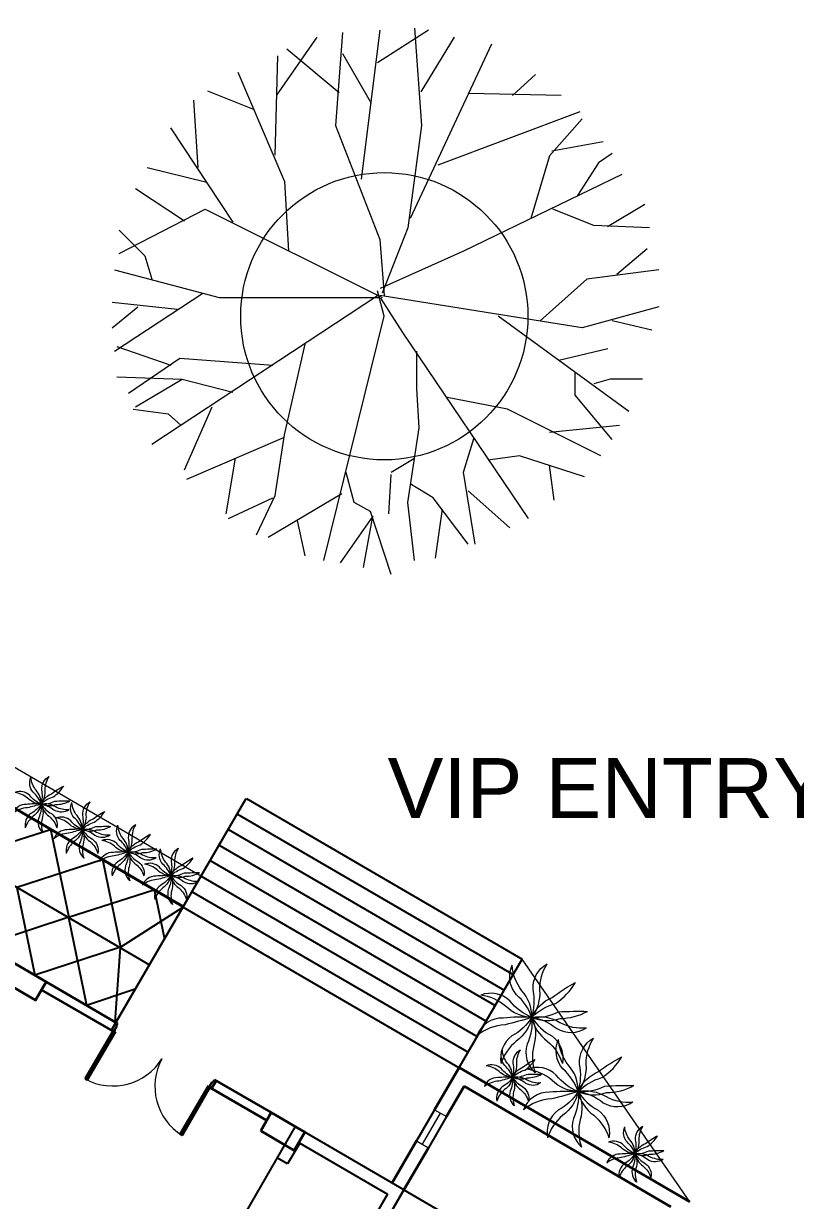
# Model space of a CAD drawing. Header units: millimetres. Extents: x 3079 to 579737, y 1565 to 1161826.
# Drawn here: x 188803 to 201703, y 1085392 to 1105057 of the extents above; entities that cross this region are included whole.
import ezdxf

# ---------------------------------------------------------------- set-up
doc = ezdxf.new("R2010")
doc.units = ezdxf.units.MM
for name, color, linetype, lineweight in [('1', 7, 'Continuous', 35), ('A_COL', 250, 'Continuous', 40), ('A_ELE1', 250, 'Continuous', 20), ('A_WIN-DOR', 250, 'Continuous', 30), ('IG-Area', 250, 'Continuous', 30), ('WINDOW', 252, 'Continuous', 15)]:
    doc.layers.add(name, color=color, linetype=linetype, lineweight=lineweight)
doc.layers.add('TREES', color=72, linetype='Continuous', lineweight=5, transparency=0.05)
doc.styles.get("Standard").update_dxf_attribs({"font": 'arial.ttf'})

msp = doc.modelspace()

# ---------------------------------------------------------------- linework, layer by layer
for p, q in [((191472, 1090292), (182142, 1095733)), ((191478, 1090302), (182148, 1095743)), ((183507, 1093646), (190910, 1089329)), ((183507, 1093646), (190910, 1089329)), ((190273, 1088236), (192525, 1092108)), ((190348, 1088366), (192525, 1092108)), ((192528, 1092107), (197137, 1089426)), ((192528, 1092107), (197137, 1089426)), ((192377, 1091848), (196987, 1089166)), ((192377, 1091848), (196987, 1089166)), ((189252, 1091587), (187826, 1091127)), ((189255, 1091596), (189559, 1090128)), ((192226, 1091588), (196836, 1088907)), ((192226, 1091588), (196836, 1088907)), ((192075, 1091329), (196685, 1088648)), ((192075, 1091329), (196685, 1088648)), ((190116, 1091083), (188690, 1090623)), ((190120, 1091094), (190423, 1089626)), ((191924, 1091070), (196534, 1088388)), ((191924, 1091070), (196534, 1088388)), ((191773, 1090810), (196383, 1088129)), ((191773, 1090810), (196383, 1088129)), ((188690, 1090623), (188992, 1089156)), ((190979, 1090579), (189554, 1090120)), ((190984, 1090591), (191157, 1089756)), ((191623, 1090551), (196232, 1087870)), ((191623, 1090551), (196232, 1087870)), ((191472, 1090292), (190418, 1089616)), ((191472, 1090292), (196082, 1087610)), ((191472, 1090292), (196082, 1087610)), ((189559, 1090128), (188128, 1089656)), ((189554, 1090120), (189856, 1088653)), ((190423, 1089626), (188993, 1089154)), ((190418, 1089616), (190330, 1088377)), ((196083, 1087613), (197137, 1089426)), ((196083, 1087613), (197137, 1089426)), ((190670, 1088920), (189857, 1088651)), ((195673, 1086908), (195372, 1086390)), ((195872, 1086793), (195571, 1086274)), ((193345, 1086625), (192290, 1084809)), ((195161, 1085570), (193345, 1086625)), ((193418, 1086351), (193217, 1086005)), ((193418, 1086351), (194887, 1085497)), ((193217, 1086005), (193044, 1086106)), ((195161, 1085570), (193050, 1081937)), ((194106, 1083754), (195161, 1085570)), ((194887, 1085497), (193983, 1083941))]:
    msp.add_line(p, q)
at = {"ltscale": 0.25}
for p, q in [((193050, 1081937), (195160, 1085568)), ((195160, 1085568), (196889, 1084564))]:
    msp.add_line(p, q, dxfattribs=at)
at = {"layer": '1'}
for p, q in [((184577, 1091719), (190376, 1088350)), ((190300, 1088220), (189106, 1088914)), ((195673, 1086908), (196083, 1087613)), ((199938, 1085371), (196083, 1087613)), ((192867, 1086730), (191919, 1087280)), ((191995, 1087410), (192943, 1086859)), ((195872, 1086793), (196166, 1087299)), ((199623, 1085288), (196166, 1087299)), ((194962, 1085685), (195372, 1086390)), ((195161, 1085570), (195571, 1086274))]:
    msp.add_line(p, q, dxfattribs=at)
at = {"layer": 'A_COL'}
for points in [[(188443, 1089069), (188619, 1089371), (189181, 1089044), (189005, 1088741)], [(192766, 1086557), (192943, 1086859), (193504, 1086532), (193328, 1086229)]]:
    msp.add_lwpolyline(points, close=True, dxfattribs=at)
at = {"layer": 'A_ELE1'}
for p, q in [((184383, 1095120), (191776, 1090809)), ((190348, 1088366), (181013, 1093790)), ((199938, 1085371), (197137, 1089426)), ((194962, 1085685), (196083, 1087613)), ((199938, 1085371), (196083, 1087613))]:
    msp.add_line(p, q, dxfattribs=at)
msp.add_circle((194832, 1100166), 2400, dxfattribs=at)
msp.add_arc((194832, 1100166), 9400, 87.0806, 165.504, dxfattribs=at)
at = {"layer": 'A_ELE1', "transparency": 33554687}
for centre, start, end in [((190296, 1088271), 241.4901, 328.0059), ((191964, 1087299), 151.4903, 238.006), ((191964, 1087299), 151.4902522171716, 151.490290564334)]:
    msp.add_arc(centre, 966, start, end, dxfattribs=at)
at = {"layer": 'A_WIN-DOR', "transparency": 33554687}
for p, q in [((190273, 1088236), (190348, 1088366)), ((190365, 1088303), (190319, 1088224)), ((190348, 1088366), (190376, 1088350)), ((190376, 1088350), (190353, 1088310)), ((190353, 1088310), (190365, 1088303)), ((190307, 1088231), (189835, 1087423)), ((190339, 1088213), (189867, 1087405)), ((190300, 1088220), (190273, 1088236)), ((190300, 1088220), (190284, 1088192)), ((191115, 1087760), (191115, 1087760)), ((191115, 1087760), (191115, 1087760)), ((191892, 1087306), (191421, 1086499)), ((191924, 1087288), (191452, 1086479)), ((191918, 1087277), (191901, 1087249)), ((191958, 1087374), (191912, 1087295)), ((191918, 1087277), (191945, 1087261)), ((191945, 1087261), (192021, 1087390)), ((191970, 1087367), (191958, 1087374)), ((191993, 1087406), (191970, 1087367)), ((192021, 1087390), (191993, 1087406))]:
    msp.add_line(p, q, dxfattribs=at)
at = {"layer": 'A_WIN-DOR'}
for p, q in [((189835, 1087423), (189867, 1087405)), ((191452, 1086479), (191421, 1086499))]:
    msp.add_line(p, q, dxfattribs=at)
at = {"layer": 'A_WIN-DOR', "transparency": 33554687}
for points in [[(190307, 1088231), (190339, 1088213)], [(191115, 1087760), (191115, 1087760)], [(191924, 1087288), (191892, 1087306)]]:
    msp.add_lwpolyline(points, dxfattribs=at)
at = {"layer": 'TREES'}
for p, q in [((195338, 1104982), (195455, 1103351)), ((193707, 1104828), (193029, 1103861)), ((194135, 1104905), (194017, 1103351)), ((194757, 1104944), (194445, 1102459)), ((195572, 1104944), (194718, 1104399)), ((195999, 1104828), (195445, 1103918)), ((193202, 1104633), (194077, 1103904)), ((196622, 1104712), (195262, 1101797)), ((193045, 1104516), (193000, 1102858)), ((194135, 1104555), (194615, 1103729)), ((192386, 1104245), (193163, 1102420)), ((197360, 1104206), (196972, 1103857)), ((191880, 1103933), (192657, 1103622)), ((197787, 1103857), (196246, 1103890)), ((191646, 1103779), (191718, 1102652)), ((198098, 1103584), (195729, 1102691)), ((198137, 1103466), (197592, 1102847)), ((191258, 1103312), (192300, 1101736)), ((194017, 1103351), (194757, 1101448)), ((195455, 1103351), (195223, 1101642)), ((198488, 1103078), (197631, 1102926)), ((197592, 1102847), (197282, 1101797)), ((198642, 1102886), (198410, 1102731)), ((190869, 1102652), (191864, 1102406)), ((198410, 1102731), (198059, 1102186)), ((193163, 1102420), (193233, 1101255)), ((198799, 1102537), (196156, 1101252)), ((190676, 1102303), (191492, 1101758)), ((199187, 1102032), (198562, 1101662)), ((190402, 1101214), (191841, 1101953)), ((191841, 1101953), (194795, 1100477)), ((198332, 1101680), (197646, 1101953)), ((195223, 1101642), (194795, 1100554)), ((199265, 1101642), (198332, 1101680)), ((190402, 1101604), (190830, 1101175)), ((194757, 1101448), (194832, 1100515)), ((196156, 1101252), (194761, 1100628)), ((199226, 1101292), (198720, 1100864)), ((190830, 1101175), (190947, 1100786)), ((190325, 1100943), (192074, 1100477)), ((199421, 1100943), (198215, 1100786)), ((198215, 1100786), (197438, 1100089)), ((190325, 1099583), (191802, 1100554)), ((190947, 1098028), (194718, 1100515)), ((192074, 1100477), (194757, 1100477)), ((194832, 1100166), (194718, 1100593)), ((198137, 1099971), (194757, 1100515)), ((195144, 1099893), (194775, 1100469)), ((190286, 1100399), (191375, 1100282)), ((190286, 1099971), (190713, 1100321)), ((199421, 1100321), (198137, 1099971)), ((193824, 1096086), (194832, 1100166)), ((198916, 1098572), (196737, 1100166)), ((199304, 1099932), (198642, 1100089)), ((197243, 1096784), (195144, 1099893)), ((190364, 1099661), (191265, 1099347)), ((193163, 1098183), (193512, 1099700)), ((190559, 1098882), (191414, 1099466)), ((191414, 1099466), (192969, 1099349)), ((195377, 1098961), (195377, 1099583)), ((198565, 1099622), (197748, 1099427)), ((190364, 1099156), (191453, 1099117)), ((190676, 1098650), (191453, 1099117)), ((191453, 1099117), (192300, 1098897)), ((198022, 1098845), (198022, 1099234)), ((198604, 1099117), (198332, 1099038)), ((199148, 1099117), (198604, 1099117)), ((195416, 1098301), (195377, 1098961)), ((196893, 1098611), (195883, 1098806)), ((198642, 1098105), (198022, 1098845)), ((190636, 1098611), (191218, 1098533)), ((191218, 1098533), (191440, 1098342)), ((191492, 1097600), (191958, 1098650)), ((198449, 1097834), (196893, 1098611)), ((195223, 1097055), (195416, 1098301)), ((198760, 1098340), (197592, 1098223)), ((191530, 1097446), (193163, 1098144)), ((193006, 1097173), (193163, 1098183)), ((196156, 1097561), (196335, 1098139)), ((192190, 1096862), (192347, 1097795)), ((194949, 1097561), (195338, 1097795)), ((197089, 1097834), (196567, 1097761)), ((198176, 1097485), (197089, 1097834)), ((194330, 1097055), (194194, 1097557)), ((194910, 1096862), (194949, 1097522)), ((196349, 1096356), (196156, 1097561)), ((197671, 1097094), (197592, 1097678)), ((195650, 1097134), (195262, 1097368)), ((192229, 1096784), (192969, 1097134)), ((192696, 1096513), (193006, 1097173)), ((192891, 1096474), (194120, 1097207)), ((196232, 1096356), (195650, 1097134)), ((196932, 1096628), (196232, 1097250)), ((194601, 1096901), (194330, 1097055)), ((195338, 1096086), (195223, 1097055)), ((195689, 1096122), (195804, 1096940)), ((193512, 1096161), (193379, 1096755)), ((194640, 1096823), (194096, 1096046)), ((194484, 1095968), (194640, 1096823)), ((194949, 1095851), (194601, 1096901))]:
    msp.add_line(p, q, dxfattribs=at)
for points in [[(189097, 1092017, 0.132218), (188964, 1092212, -0.290059), (188926, 1092465)], [(189097, 1092017, 0.189994), (189012, 1092246, -0.147093), (188926, 1092465)], [(189097, 1092017, 0.189994), (189166, 1092252, -0.147093), (189230, 1092478)], [(189097, 1092017, 0.132218), (189108, 1092253, -0.290059), (189230, 1092478)], [(189097, 1092017, -0.132218), (188908, 1092159, 0.290059), (188657, 1092208)], [(189097, 1092017, -0.189994), (188871, 1092113, 0.147093), (188657, 1092208)], [(189097, 1092017, -0.132218), (189300, 1092136, 0.112756), (189474, 1092316)], [(189097, 1092017, -0.189994), (189272, 1092188, -0.042997), (189474, 1092316)], [(189097, 1092017, 0.033158), (188850, 1092010, 0.319903), (188624, 1091860)], [(189097, 1092017, -0.018871), (188867, 1091953, 0.153534), (188624, 1091860)], [(189097, 1092017, -0.132218), (188924, 1091856, 0.290059), (188832, 1091617)], [(189097, 1092017, -0.189994), (188963, 1091812, 0.147093), (188832, 1091617)], [(189097, 1092017, -0.132218), (189056, 1091785, 0.290059), (189125, 1091538)], [(189097, 1092017, 0.132218), (189328, 1092064, -0.02063), (189578, 1092068)], [(189097, 1092017, 0.189994), (189341, 1092007, 0.126541), (189578, 1092068)], [(189097, 1092017, -0.189994), (189338, 1091973, 0.147093), (189568, 1091927)], [(189097, 1092017, -0.132218), (189312, 1091920, 0.290059), (189568, 1091927)], [(189097, 1092017, 0.189994), (189230, 1091812, -0.147093), (189361, 1091617)], [(189097, 1092017, 0.132218), (189269, 1091856, -0.290059), (189361, 1091617)], [(189097, 1092017, -0.189994), (189113, 1091773, 0.147093), (189125, 1091538)], [(189782, 1091592, 0.132218), (189649, 1091787, -0.290059), (189611, 1092040)], [(189782, 1091592, 0.189994), (189697, 1091822, -0.147093), (189611, 1092040)], [(189782, 1091592, 0.189994), (189852, 1091827, -0.147093), (189915, 1092053)], [(189782, 1091592, 0.132218), (189793, 1091828, -0.290059), (189915, 1092053)], [(189782, 1091592, -0.132218), (189593, 1091734, 0.290059), (189342, 1091783)], [(189782, 1091592, -0.132218), (189985, 1091712, 0.112756), (190159, 1091892)], [(189782, 1091592, -0.189994), (189957, 1091763, -0.042997), (190159, 1091892)], [(189782, 1091592, -0.189994), (189557, 1091688, 0.147093), (189342, 1091783)], [(189782, 1091592, 0.132218), (190013, 1091639, -0.02063), (190263, 1091643)], [(189782, 1091592, 0.189994), (190027, 1091582, 0.126541), (190263, 1091643)], [(189782, 1091592, -0.189994), (190023, 1091548, 0.147093), (190253, 1091502)], [(190549, 1091213, 0.132218), (190416, 1091409, -0.290059), (190379, 1091662)], [(190549, 1091213, 0.189994), (190464, 1091443, -0.147093), (190379, 1091662)], [(190549, 1091213, 0.189994), (190619, 1091448, -0.147093), (190682, 1091674)], [(190549, 1091213, 0.132218), (190560, 1091449, -0.290059), (190682, 1091674)], [(189782, 1091592, 0.033158), (189535, 1091585, 0.319903), (189309, 1091435)], [(189782, 1091592, -0.018871), (189552, 1091528, 0.153534), (189309, 1091435)], [(189782, 1091592, -0.132218), (189610, 1091431, 0.290059), (189517, 1091192)], [(189782, 1091592, -0.189994), (189648, 1091387, 0.147093), (189517, 1091192)], [(189782, 1091592, -0.132218), (189741, 1091360, 0.290059), (189810, 1091113)], [(189782, 1091592, -0.132218), (189997, 1091495, 0.290059), (190253, 1091502)], [(189782, 1091592, 0.189994), (189915, 1091387, -0.147093), (190046, 1091192)], [(189782, 1091592, 0.132218), (189954, 1091431, -0.290059), (190046, 1091192)], [(189782, 1091592, -0.189994), (189798, 1091348, 0.147093), (189810, 1091113)], [(190549, 1091213, -0.132218), (190361, 1091355, 0.290059), (190110, 1091405)], [(190549, 1091213, -0.189994), (190324, 1091309, 0.147093), (190110, 1091405)], [(190549, 1091213, -0.132218), (190753, 1091333, 0.112756), (190926, 1091513)], [(190549, 1091213, -0.189994), (190725, 1091384, -0.042997), (190926, 1091513)], [(190549, 1091213, 0.033158), (190302, 1091207, 0.319903), (190077, 1091057)], [(190549, 1091213, -0.018871), (190319, 1091149, 0.153534), (190077, 1091057)], [(190549, 1091213, -0.132218), (190377, 1091052, 0.290059), (190285, 1090814)], [(190549, 1091213, -0.189994), (190416, 1091008, 0.147093), (190285, 1090814)], [(190549, 1091213, -0.132218), (190508, 1090981, 0.290059), (190578, 1090735)], [(190549, 1091213, 0.132218), (190780, 1091261, -0.02063), (191030, 1091265)], [(190549, 1091213, 0.189994), (190794, 1091204, 0.126541), (191030, 1091265)], [(190549, 1091213, -0.189994), (190790, 1091169, 0.147093), (191020, 1091123)], [(190549, 1091213, -0.132218), (190764, 1091117, 0.290059), (191020, 1091123)], [(190549, 1091213, 0.189994), (190683, 1091008, -0.147093), (190814, 1090814)], [(190549, 1091213, 0.132218), (190721, 1091052, -0.290059), (190814, 1090814)], [(190549, 1091213, -0.189994), (190566, 1090969, 0.147093), (190578, 1090735)], [(191263, 1090818, 0.132218), (191130, 1091013, -0.290059), (191092, 1091266)], [(191263, 1090818, 0.189994), (191177, 1091047, -0.147093), (191092, 1091266)], [(191263, 1090818, 0.189994), (191332, 1091053, -0.147093), (191395, 1091279)], [(191263, 1090818, 0.132218), (191274, 1091054, -0.290059), (191395, 1091279)], [(191263, 1090818, -0.132218), (191074, 1090960, 0.290059), (190823, 1091009)], [(191263, 1090818, -0.189994), (191037, 1090914, 0.147093), (190823, 1091009)], [(191263, 1090818, -0.132218), (191466, 1090937, 0.112756), (191639, 1091117)], [(191263, 1090818, -0.189994), (191438, 1090989, -0.042997), (191639, 1091117)], [(191263, 1090818, 0.033158), (191015, 1090811, 0.319903), (190790, 1090661)], [(191263, 1090818, -0.018871), (191033, 1090754, 0.153534), (190790, 1090661)], [(191263, 1090818, -0.132218), (191090, 1090657, 0.290059), (190998, 1090418)], [(191263, 1090818, -0.189994), (191129, 1090613, 0.147093), (190998, 1090418)], [(191263, 1090818, -0.132218), (191222, 1090585, 0.290059), (191291, 1090339)], [(191263, 1090818, 0.132218), (191494, 1090865, -0.02063), (191743, 1090869)], [(191263, 1090818, 0.189994), (191507, 1090808, 0.126541), (191743, 1090869)], [(191263, 1090818, -0.189994), (191503, 1090774, 0.147093), (191733, 1090728)], [(191263, 1090818, -0.132218), (191478, 1090721, 0.290059), (191733, 1090728)], [(191263, 1090818, 0.189994), (191396, 1090613, -0.147093), (191527, 1090418)], [(191263, 1090818, 0.132218), (191435, 1090657, -0.290059), (191527, 1090418)], [(191263, 1090818, -0.189994), (191279, 1090574, 0.147093), (191291, 1090339)], [(197297, 1088452, 0.132218), (197040, 1088830, -0.290059), (196967, 1089321)], [(197297, 1088452, 0.189994), (197132, 1088897, -0.147093), (196967, 1089321)], [(197297, 1088452, 0.189994), (197432, 1088907, -0.147093), (197554, 1089345)], [(197297, 1088452, 0.132218), (197318, 1088909, -0.290059), (197554, 1089345)], [(197297, 1088452, -0.132218), (196931, 1088727, 0.290059), (196445, 1088823)], [(197297, 1088452, -0.132218), (197691, 1088684, 0.112756), (198027, 1089033)], [(197297, 1088452, -0.189994), (197636, 1088784, -0.042997), (198027, 1089033)], [(197297, 1088452, -0.189994), (196860, 1088638, 0.147093), (196445, 1088823)], [(197297, 1088452, 0.033158), (196818, 1088440, 0.319903), (196381, 1088149)], [(197297, 1088452, -0.018871), (196851, 1088328, 0.153534), (196381, 1088149)], [(197297, 1088452, -0.132218), (196963, 1088140, 0.290059), (196784, 1087678)], [(197297, 1088452, -0.189994), (197038, 1088055, 0.147093), (196784, 1087678)], [(197297, 1088452, -0.132218), (197217, 1088002, 0.290059), (197352, 1087525)], [(197297, 1088452, 0.132218), (197745, 1088544, -0.02063), (198228, 1088552)], [(197297, 1088452, 0.189994), (197771, 1088433, 0.126541), (198228, 1088552)], [(197297, 1088452, -0.189994), (197763, 1088367, 0.147093), (198209, 1088278)], [(197297, 1088452, -0.132218), (197714, 1088265, 0.290059), (198209, 1088278)], [(197297, 1088452, 0.189994), (197555, 1088055, -0.147093), (197809, 1087678)], [(197297, 1088452, 0.132218), (197631, 1088140, -0.290059), (197809, 1087678)], [(197297, 1088452, -0.189994), (197329, 1087979, 0.147093), (197352, 1087525)], [(198072, 1087212, 0.132218), (197815, 1087590, -0.290059), (197742, 1088081)], [(198072, 1087212, 0.189994), (197907, 1087657, -0.147093), (197742, 1088081)], [(198072, 1087212, 0.189994), (198207, 1087667, -0.147093), (198329, 1088105)], [(198072, 1087212, 0.132218), (198094, 1087669, -0.290059), (198329, 1088105)], [(196976, 1087451, 0.132218), (196844, 1087646, -0.290059), (196806, 1087899)], [(196976, 1087451, 0.189994), (196891, 1087680, -0.147093), (196806, 1087899)], [(196976, 1087451, 0.189994), (197046, 1087686, -0.147093), (197109, 1087911)], [(196976, 1087451, 0.132218), (196987, 1087686, -0.290059), (197109, 1087911)], [(196976, 1087451, -0.132218), (197180, 1087570, 0.112756), (197353, 1087750)], [(196976, 1087451, -0.189994), (197152, 1087622, -0.042997), (197353, 1087750)], [(198072, 1087212, -0.132218), (198467, 1087444, 0.112756), (198803, 1087793)], [(198072, 1087212, -0.189994), (198412, 1087544, -0.042997), (198803, 1087793)], [(196976, 1087451, -0.132218), (196788, 1087592, 0.290059), (196537, 1087642)], [(196976, 1087451, -0.189994), (196751, 1087547, 0.147093), (196537, 1087642)], [(196976, 1087451, 0.132218), (197207, 1087498, -0.02063), (197457, 1087502)], [(196976, 1087451, 0.189994), (197221, 1087441, 0.126541), (197457, 1087502)], [(198072, 1087212, -0.132218), (197707, 1087487, 0.290059), (197220, 1087583)], [(198072, 1087212, -0.189994), (197636, 1087398, 0.147093), (197220, 1087583)], [(196976, 1087451, 0.033158), (196729, 1087444, 0.319903), (196504, 1087294)], [(196976, 1087451, -0.018871), (196746, 1087386, 0.153534), (196504, 1087294)], [(196976, 1087451, -0.132218), (196804, 1087290, 0.290059), (196712, 1087051)], [(196976, 1087451, -0.189994), (196843, 1087245, 0.147093), (196712, 1087051)], [(196976, 1087451, -0.132218), (196935, 1087218, 0.290059), (197005, 1086972)], [(196976, 1087451, -0.189994), (197217, 1087407, 0.147093), (197447, 1087361)], [(196976, 1087451, -0.132218), (197191, 1087354, 0.290059), (197447, 1087361)], [(196976, 1087451, 0.189994), (197110, 1087245, -0.147093), (197241, 1087051)], [(196976, 1087451, 0.132218), (197149, 1087290, -0.290059), (197241, 1087051)], [(196976, 1087451, -0.189994), (196993, 1087206, 0.147093), (197005, 1086972)], [(198072, 1087212, 0.132218), (198520, 1087304, -0.02063), (199004, 1087312)], [(198072, 1087212, 0.189994), (198546, 1087194, 0.126541), (199004, 1087312)], [(198072, 1087212, 0.033158), (197593, 1087200, 0.319903), (197157, 1086909)], [(198072, 1087212, -0.018871), (197627, 1087088, 0.153534), (197157, 1086909)], [(198072, 1087212, -0.132218), (197738, 1086900, 0.290059), (197560, 1086438)], [(198072, 1087212, -0.189994), (197814, 1086815, 0.147093), (197560, 1086438)], [(198072, 1087212, -0.132218), (197993, 1086762, 0.290059), (198127, 1086285)], [(198072, 1087212, -0.189994), (198539, 1087127, 0.147093), (198985, 1087038)], [(198072, 1087212, -0.132218), (198489, 1087025, 0.290059), (198985, 1087038)], [(198072, 1087212, 0.189994), (198331, 1086815, -0.147093), (198585, 1086438)], [(198072, 1087212, 0.132218), (198406, 1086900, -0.290059), (198585, 1086438)], [(198072, 1087212, -0.189994), (198104, 1086739, 0.147093), (198127, 1086285)], [(199021, 1086174, 0.132218), (198888, 1086369, -0.290059), (198851, 1086622)], [(199021, 1086174, 0.189994), (198936, 1086403, -0.147093), (198851, 1086622)], [(199021, 1086174, 0.189994), (199091, 1086408, -0.147093), (199154, 1086634)], [(199021, 1086174, 0.132218), (199032, 1086409, -0.290059), (199154, 1086634)], [(199021, 1086174, -0.132218), (198832, 1086315, 0.290059), (198581, 1086365)], [(199021, 1086174, -0.189994), (198796, 1086269, 0.147093), (198581, 1086365)], [(199021, 1086174, -0.132218), (199225, 1086293, 0.112756), (199398, 1086473)], [(199021, 1086174, -0.189994), (199196, 1086344, -0.042997), (199398, 1086473)], [(199021, 1086174, 0.033158), (198774, 1086167, 0.319903), (198549, 1086017)], [(199021, 1086174, -0.018871), (198791, 1086109, 0.153534), (198549, 1086017)], [(199021, 1086174, -0.132218), (198849, 1086012, 0.290059), (198756, 1085774)], [(199021, 1086174, -0.189994), (198887, 1085968, 0.147093), (198756, 1085774)], [(199021, 1086174, -0.132218), (198980, 1085941, 0.290059), (199049, 1085695)], [(199021, 1086174, 0.132218), (199252, 1086221, -0.02063), (199502, 1086225)], [(199021, 1086174, 0.189994), (199266, 1086164, 0.126541), (199502, 1086225)], [(199021, 1086174, -0.189994), (199262, 1086129, 0.147093), (199492, 1086083)], [(199021, 1086174, -0.132218), (199236, 1086077, 0.290059), (199492, 1086083)], [(199021, 1086174, 0.189994), (199155, 1085968, -0.147093), (199286, 1085774)], [(199021, 1086174, 0.132218), (199193, 1086012, -0.290059), (199286, 1085774)], [(199021, 1086174, -0.189994), (199037, 1085929, 0.147093), (199049, 1085695)]]:
    msp.add_lwpolyline(points, format="xyb", dxfattribs=at)
at = {"layer": 'WINDOW'}
for p, q in [((195673, 1086908), (195872, 1086793)), ((195471, 1086332), (195773, 1086851)), ((195372, 1086390), (195571, 1086274))]:
    msp.add_line(p, q, dxfattribs=at)

# ---------------------------------------------------------------- texts
at = {"layer": 'IG-Area', "insert": (194888, 1092783), "char_height": 1000, "attachment_point": 1}
msp.add_mtext_dynamic_manual_height_columns('VIP ENTRY', width=38356.19, gutter_width=12.5, heights=[1001], dxfattribs=at)

doc.saveas('drawing.dxf')
